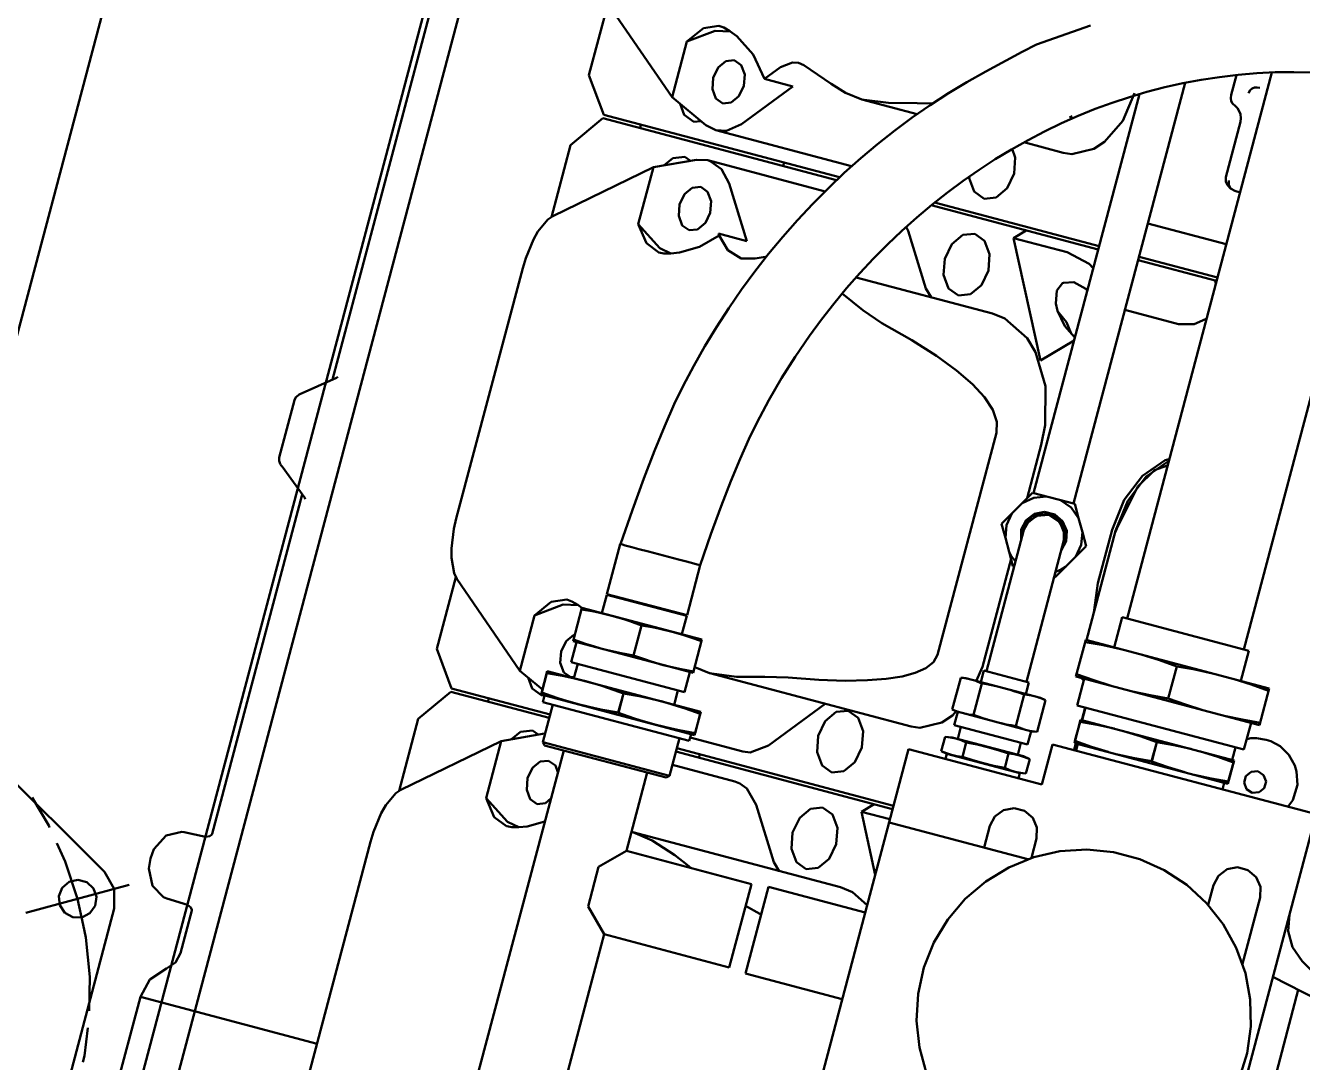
# Model space of a CAD drawing. Header units: centimetres. Extents: x 139057 to 200038, y 34824 to 80516.
# Drawn here: x 170240.78 to 170277.78, y 61398.39 to 61428.44 of the extents above; entities that cross this region are included whole.
import ezdxf

# ---------------------------------------------------------------- set-up
doc = ezdxf.new("R2010")
doc.units = ezdxf.units.CM
doc.header["$LTSCALE"] = 100
doc.layers.get('0').update_dxf_attribs({"lineweight": 0})
doc.layers.add('440_ALTRI_ELEMENTI_001-AM_0', color=31, linetype='Continuous', lineweight=50)

# ---------------------------------------------------------------- blocks, each defined once
blk = doc.blocks.new('A$C12667F03')
for p, q in [((-296.485, -861.39), (-409.265, -1286.691)), ((-339.244, -987.524), (-358.59, -1060.479)), ((-341.081, -1033.465), (-383.69, -1194.146)), ((-342.83, -1036.824), (-346.733, -1051.544)), ((-338.751, -1040.641), (-339.304, -1042.725)), ((-338.726, -1040.692), (-336.897, -1043.362)), ((-336.471, -1041.753), (-335.987, -1041.359)), ((-335.987, -1041.359), (-335.54, -1041.291)), ((-335.537, -1041.292), (-335.54, -1041.291)), ((-335.537, -1041.292), (-335.396, -1041.346)), ((-335.396, -1041.346), (-335.222, -1041.446)), ((-324.771, -1041.281), (-326.334, -1041.833)), ((-336.471, -1041.753), (-336.897, -1043.362)), ((-336.471, -1041.753), (-335.645, -1041.436)), ((-335.645, -1041.436), (-335.205, -1041.459)), ((-335.222, -1041.446), (-335.019, -1041.596)), ((-335.019, -1041.596), (-334.546, -1042.125)), ((-334.546, -1042.125), (-334.216, -1042.832)), ((-326.751, -1042.05), (-327.806, -1042.619)), ((-326.334, -1041.833), (-326.751, -1042.05)), ((-335.702, -1042.8), (-335.559, -1042.502)), ((-335.559, -1042.502), (-335.336, -1042.315)), ((-335.336, -1042.315), (-335.091, -1042.29)), ((-335.091, -1042.29), (-334.892, -1042.433)), ((-334.892, -1042.433), (-334.79, -1042.706)), ((-333.75, -1042.489), (-334.216, -1042.832)), ((-333.75, -1042.489), (-333.406, -1042.353)), ((-333.406, -1042.353), (-333.235, -1042.368)), ((-333.235, -1042.368), (-333.08, -1042.439)), ((-333.08, -1042.439), (-332.284, -1042.975)), ((-339.304, -1042.725), (-338.877, -1043.872)), ((-335.726, -1043.13), (-335.702, -1042.8)), ((-334.79, -1042.706), (-334.814, -1043.036)), ((-334.216, -1042.832), (-333.396, -1043.049)), ((-327.806, -1042.619), (-328.352, -1042.925)), ((-319.513, -1042.646), (-323.71, -1058.472)), ((-321.561, -1042.861), (-322.092, -1042.961)), ((-321.025, -1042.779), (-321.561, -1042.861)), ((-320.489, -1042.715), (-321.025, -1042.779)), ((-320.538, -1042.72), (-320.69, -1043.294)), ((-319.952, -1042.669), (-320.489, -1042.715)), ((-319.416, -1042.642), (-319.952, -1042.669)), ((-318.878, -1042.633), (-319.416, -1042.642)), ((-318.394, -1042.645), (-318.878, -1042.633)), ((-335.625, -1043.403), (-335.726, -1043.13)), ((-334.814, -1043.036), (-334.957, -1043.334)), ((-333.396, -1043.049), (-334.883, -1044.144)), ((-332.284, -1042.975), (-331.868, -1043.234)), ((-331.868, -1043.234), (-331.397, -1043.425)), ((-328.352, -1042.925), (-328.888, -1043.25)), ((-322.024, -1042.947), (-325.258, -1055.14)), ((-323.494, -1043.244), (-323.834, -1044.045)), ((-323.132, -1043.209), (-323.639, -1043.358)), ((-322.616, -1043.077), (-323.132, -1043.209)), ((-322.092, -1042.961), (-322.616, -1043.077)), ((-315.964, -1042.917), (-320.327, -1059.369)), ((-320.185, -1043.248), (-320.138, -1043.159)), ((-320.138, -1043.159), (-320.078, -1043.111)), ((-320.078, -1043.111), (-320.014, -1043.086)), ((-320.014, -1043.086), (-319.942, -1043.08)), ((-319.942, -1043.08), (-319.864, -1043.096)), ((-336.897, -1043.362), (-335.918, -1044.17)), ((-336.544, -1043.871), (-336.661, -1043.556)), ((-335.425, -1043.546), (-335.625, -1043.403)), ((-335.181, -1043.521), (-335.425, -1043.546)), ((-334.957, -1043.334), (-335.181, -1043.521)), ((-331.329, -1043.441), (-331.397, -1043.425)), ((-331.394, -1043.425), (-329.791, -1043.85)), ((-330.623, -1043.531), (-331.329, -1043.441)), ((-329.794, -1043.534), (-330.623, -1043.531)), ((-329.415, -1043.592), (-329.933, -1043.951)), ((-329.345, -1043.545), (-329.794, -1043.534)), ((-328.888, -1043.25), (-329.415, -1043.592)), ((-323.352, -1043.272), (-326.417, -1054.832)), ((-324.138, -1043.522), (-324.632, -1043.704)), ((-323.639, -1043.358), (-324.138, -1043.522)), ((-320.702, -1043.389), (-320.69, -1043.294)), ((-320.687, -1043.474), (-320.702, -1043.389)), ((-320.648, -1043.541), (-320.687, -1043.474)), ((-320.648, -1043.541), (-320.57, -1043.621)), ((-338.902, -1043.969), (-339.842, -1044.754)), ((-338.902, -1043.969), (-332.127, -1045.766)), ((-338.877, -1043.872), (-332.042, -1045.685)), ((-336.26, -1044.075), (-336.544, -1043.871)), ((-329.933, -1043.951), (-330.441, -1044.328)), ((-325.124, -1043.902), (-325.612, -1044.119)), ((-325.303, -1043.913), (-325.378, -1043.954)), ((-324.632, -1043.704), (-325.124, -1043.902)), ((-320.57, -1043.621), (-320.509, -1043.682)), ((-320.509, -1043.682), (-320.456, -1043.763)), ((-320.456, -1043.763), (-320.421, -1043.859)), ((-320.408, -1043.966), (-320.422, -1044.078)), ((-320.421, -1043.859), (-320.408, -1043.966)), ((-337.798, -1044.158), (-337.824, -1044.255)), ((-336.058, -1044.054), (-336.26, -1044.075)), ((-335.918, -1044.17), (-335.63, -1044.319)), ((-335.313, -1044.333), (-335.63, -1044.319)), ((-335.63, -1044.319), (-331.692, -1045.364)), ((-334.883, -1044.144), (-335.313, -1044.333)), ((-330.441, -1044.328), (-330.94, -1044.721)), ((-326.097, -1044.353), (-326.579, -1044.605)), ((-325.612, -1044.119), (-326.097, -1044.353)), ((-323.834, -1044.045), (-324.361, -1044.655)), ((-320.422, -1044.078), (-320.847, -1045.68)), ((-330.94, -1044.721), (-331.427, -1045.131)), ((-326.579, -1044.605), (-327.056, -1044.874)), ((-326.699, -1044.67), (-325.561, -1044.972)), ((-324.361, -1044.655), (-324.669, -1044.855)), ((-339.842, -1044.754), (-340.394, -1046.838)), ((-336.877, -1045.126), (-336.529, -1045.09)), ((-336.529, -1045.09), (-336.364, -1045.208)), ((-327.056, -1044.874), (-327.529, -1045.16)), ((-327.04, -1044.864), (-326.95, -1045.108)), ((-325.311, -1045.009), (-325.562, -1044.972)), ((-324.669, -1044.855), (-325.311, -1045.009)), ((-337.436, -1045.393), (-340.347, -1046.806)), ((-337.436, -1045.393), (-337.874, -1047.044)), ((-336.185, -1045.177), (-337.436, -1045.393)), ((-337.135, -1045.341), (-336.877, -1045.126)), ((-335.86, -1045.189), (-336.185, -1045.177)), ((-335.86, -1045.189), (-332.462, -1046.091)), ((-335.86, -1045.189), (-335.788, -1045.213)), ((-335.788, -1045.213), (-335.458, -1045.453)), ((-335.458, -1045.453), (-335.243, -1045.863)), ((-333.645, -1045.26), (-333.671, -1045.356)), ((-331.427, -1045.131), (-331.903, -1045.556)), ((-327.997, -1045.464), (-328.459, -1045.785)), ((-327.529, -1045.16), (-327.997, -1045.464)), ((-326.95, -1045.108), (-326.984, -1045.578)), ((-331.903, -1045.556), (-332.366, -1045.996)), ((-328.459, -1045.785), (-328.916, -1046.125)), ((-328.282, -1045.712), (-328.278, -1045.658)), ((-328.137, -1046.1), (-328.282, -1045.712)), ((-326.984, -1045.578), (-327.187, -1046.002)), ((-320.846, -1045.81), (-320.847, -1045.68)), ((-320.793, -1045.91), (-320.846, -1045.81)), ((-320.762, -1045.905), (-320.763, -1045.774)), ((-336.676, -1046.473), (-336.533, -1046.175)), ((-336.533, -1046.175), (-336.31, -1045.988)), ((-336.31, -1045.988), (-336.065, -1045.963)), ((-336.065, -1045.963), (-335.866, -1046.106)), ((-335.866, -1046.106), (-335.764, -1046.379)), ((-335.243, -1045.863), (-334.732, -1047.53)), ((-332.366, -1045.996), (-332.819, -1046.452)), ((-328.916, -1046.125), (-329.366, -1046.479)), ((-327.853, -1046.304), (-328.137, -1046.1)), ((-327.187, -1046.002), (-327.505, -1046.268)), ((-320.741, -1045.944), (-320.793, -1045.91)), ((-320.793, -1045.91), (-320.709, -1046.004)), ((-320.709, -1046.004), (-320.762, -1045.905)), ((-320.696, -1046.018), (-320.709, -1046.004)), ((-320.586, -1046.08), (-320.696, -1046.018)), ((-320.586, -1046.08), (-320.435, -1046.12)), ((-336.7, -1046.803), (-336.676, -1046.473)), ((-335.764, -1046.379), (-335.788, -1046.709)), ((-332.819, -1046.452), (-333.259, -1046.923)), ((-329.366, -1046.479), (-329.804, -1046.848)), ((-329.383, -1046.493), (-324.546, -1047.776)), ((-329.287, -1046.415), (-324.521, -1047.679)), ((-327.505, -1046.268), (-327.853, -1046.304)), ((-340.782, -1047.255), (-340.494, -1046.905)), ((-340.494, -1046.905), (-340.347, -1046.806)), ((-336.599, -1047.076), (-336.7, -1046.803)), ((-335.788, -1046.709), (-335.931, -1047.007)), ((-333.259, -1046.923), (-333.685, -1047.407)), ((-329.804, -1046.848), (-330.233, -1047.231)), ((-340.914, -1047.488), (-340.782, -1047.255)), ((-337.252, -1047.736), (-337.874, -1047.044)), ((-337.638, -1047.596), (-337.874, -1047.044)), ((-336.399, -1047.219), (-336.599, -1047.076)), ((-336.155, -1047.194), (-336.399, -1047.219)), ((-335.931, -1047.007), (-336.155, -1047.194)), ((-335.552, -1047.313), (-334.732, -1047.53)), ((-335.552, -1047.313), (-335.533, -1047.376)), ((-330.233, -1047.231), (-330.651, -1047.628)), ((-330.115, -1047.124), (-330.048, -1047.24)), ((-330.048, -1047.24), (-329.537, -1048.908)), ((-328.47, -1047.355), (-328.122, -1047.319)), ((-328.122, -1047.319), (-327.838, -1047.523)), ((-326.632, -1047.223), (-326.998, -1047.443)), ((-323.105, -1047.02), (-320.833, -1047.623)), ((-341.138, -1048.025), (-340.914, -1047.488)), ((-337.283, -1047.864), (-337.638, -1047.596)), ((-335.532, -1047.375), (-336.098, -1047.702)), ((-335.283, -1047.794), (-335.532, -1047.375)), ((-333.685, -1047.407), (-334.096, -1047.904)), ((-330.651, -1047.628), (-331.058, -1048.039)), ((-328.991, -1048.045), (-328.788, -1047.621)), ((-328.788, -1047.621), (-328.47, -1047.355)), ((-327.838, -1047.523), (-327.693, -1047.911)), ((-326.998, -1047.443), (-325.441, -1047.856)), ((-326.998, -1047.443), (-326.221, -1050.997)), ((-341.225, -1048.315), (-341.138, -1048.025)), ((-337.283, -1047.864), (-337.28, -1047.865)), ((-337.132, -1047.888), (-337.28, -1047.865)), ((-336.93, -1047.89), (-337.252, -1047.736)), ((-336.932, -1047.89), (-337.132, -1047.888)), ((-336.682, -1047.867), (-336.932, -1047.89)), ((-336.098, -1047.702), (-336.682, -1047.867)), ((-334.891, -1048.033), (-335.283, -1047.794)), ((-334.487, -1048.034), (-334.891, -1048.033)), ((-334.096, -1047.904), (-334.495, -1048.415)), ((-334.487, -1048.034), (-334.194, -1047.987)), ((-334.194, -1047.987), (-334.163, -1047.988)), ((-331.058, -1048.039), (-331.455, -1048.463)), ((-329.025, -1048.515), (-328.991, -1048.045)), ((-327.693, -1047.911), (-327.727, -1048.381)), ((-325.441, -1047.856), (-324.81, -1048.189)), ((-323.361, -1047.987), (-321.089, -1048.589)), ((-341.225, -1048.315), (-343.149, -1055.572)), ((-334.495, -1048.415), (-334.879, -1048.94)), ((-327.727, -1048.381), (-327.93, -1048.805)), ((-324.81, -1048.189), (-324.69, -1048.316)), ((-323.386, -1048.083), (-321.115, -1048.686)), ((-331.455, -1048.463), (-331.839, -1048.9)), ((-331.563, -1048.584), (-327.609, -1049.633)), ((-328.881, -1048.904), (-329.025, -1048.515)), ((-325.742, -1048.962), (-325.579, -1048.753)), ((-325.579, -1048.753), (-325.555, -1048.74)), ((-325.555, -1048.74), (-325.252, -1048.722)), ((-325.252, -1048.722), (-324.904, -1048.912)), ((-321.154, -1048.676), (-321.138, -1048.774)), ((-334.879, -1048.94), (-335.249, -1049.476)), ((-331.839, -1048.9), (-332.21, -1049.348)), ((-331.965, -1049.05), (-331.371, -1049.533)), ((-329.537, -1048.908), (-329.387, -1049.161)), ((-328.596, -1049.107), (-328.881, -1048.904)), ((-328.249, -1049.071), (-328.596, -1049.107)), ((-327.93, -1048.805), (-328.249, -1049.071)), ((-325.772, -1049.338), (-325.742, -1048.962)), ((-324.904, -1048.912), (-324.861, -1048.961)), ((-335.249, -1049.476), (-335.604, -1050.023)), ((-332.21, -1049.348), (-332.569, -1049.808)), ((-331.371, -1049.533), (-330.812, -1049.914)), ((-325.724, -1049.558), (-325.772, -1049.338)), ((-323.77, -1049.528), (-322.213, -1049.941)), ((-332.569, -1049.808), (-332.916, -1050.281)), ((-327.609, -1049.633), (-327.253, -1049.773)), ((-327.253, -1049.773), (-326.605, -1050.343)), ((-325.516, -1049.997), (-325.724, -1049.558)), ((-325.717, -1049.573), (-325.46, -1049.886)), ((-325.46, -1049.886), (-325.331, -1050.206)), ((-321.435, -1049.796), (-321.761, -1049.937)), ((-321.404, -1049.775), (-321.435, -1049.796)), ((-335.604, -1050.023), (-335.943, -1050.581)), ((-330.812, -1049.914), (-329.944, -1050.403)), ((-325.223, -1050.329), (-325.516, -1049.997)), ((-321.761, -1049.937), (-322.213, -1049.941)), ((-335.943, -1050.581), (-336.266, -1051.15)), ((-332.916, -1050.281), (-333.33, -1050.886)), ((-329.944, -1050.403), (-329.231, -1050.855)), ((-326.605, -1050.343), (-326.362, -1050.749)), ((-325.245, -1050.412), (-326.221, -1050.997)), ((-333.33, -1050.886), (-333.722, -1051.508)), ((-329.231, -1050.855), (-328.653, -1051.278)), ((-326.362, -1050.749), (-326.076, -1051.739)), ((-336.266, -1051.15), (-336.573, -1051.729)), ((-328.653, -1051.278), (-328.192, -1051.675)), ((-346.619, -1051.492), (-347.701, -1051.982)), ((-346.585, -1051.47), (-346.619, -1051.491)), ((-336.573, -1051.729), (-336.831, -1052.262)), ((-333.722, -1051.508), (-334.093, -1052.143)), ((-328.192, -1051.675), (-327.842, -1052.055)), ((-326.076, -1051.739), (-326.082, -1052.863)), ((-347.797, -1052.058), (-347.84, -1052.146)), ((-347.797, -1052.058), (-347.723, -1051.993)), ((-347.723, -1051.993), (-347.702, -1051.982)), ((-327.842, -1052.055), (-327.6, -1052.421)), ((-347.84, -1052.146), (-348.278, -1053.8)), ((-336.831, -1052.262), (-337.108, -1052.888)), ((-334.093, -1052.143), (-334.442, -1052.795)), ((-327.6, -1052.421), (-327.48, -1052.773)), ((-334.442, -1052.795), (-334.675, -1053.275)), ((-327.48, -1052.773), (-327.494, -1053.088)), ((-326.082, -1052.863), (-326.195, -1053.432)), ((-337.108, -1052.888), (-337.402, -1053.606)), ((-327.494, -1053.088), (-329.201, -1059.525)), ((-337.402, -1053.606), (-337.714, -1054.416)), ((-334.675, -1053.275), (-334.924, -1053.839)), ((-326.195, -1053.432), (-326.605, -1054.977)), ((-348.278, -1053.8), (-348.284, -1053.897)), ((-348.284, -1053.897), (-348.252, -1053.99)), ((-334.924, -1053.839), (-335.189, -1054.486)), ((-322.607, -1053.879), (-323.259, -1054.33)), ((-322.505, -1053.906), (-322.857, -1054.15)), ((-322.485, -1053.854), (-322.607, -1053.879)), ((-322.499, -1053.905), (-322.505, -1053.906)), ((-348.252, -1053.99), (-348.239, -1054.01)), ((-348.239, -1054.011), (-348.199, -1054.066)), ((-348.199, -1054.066), (-347.542, -1054.972)), ((-323.259, -1054.33), (-323.792, -1055.033)), ((-323.395, -1054.639), (-322.913, -1054.17)), ((-322.981, -1054.236), (-323.156, -1054.357)), ((-322.857, -1054.15), (-322.981, -1054.236)), ((-322.913, -1054.17), (-322.534, -1054.037)), ((-337.714, -1054.416), (-338.044, -1055.318)), ((-335.189, -1054.486), (-335.47, -1055.216)), ((-324.001, -1055.859), (-323.395, -1054.639)), ((-323.3, -1054.546), (-323.69, -1055.06)), ((-323.156, -1054.357), (-323.3, -1054.546)), ((-347.616, -1054.871), (-350.225, -1064.71)), ((-347.542, -1054.973), (-347.524, -1055.007)), ((-326.451, -1054.823), (-326.751, -1055.124)), ((-326.412, -1054.968), (-326.751, -1055.124)), ((-326.451, -1054.823), (-325.224, -1055.149)), ((-326.041, -1054.932), (-326.412, -1054.968)), ((-325.33, -1055.255), (-325.634, -1055.04)), ((-323.792, -1055.033), (-324.143, -1055.901)), ((-323.69, -1055.06), (-324.04, -1055.928)), ((-338.044, -1055.318), (-338.392, -1056.312)), ((-335.47, -1055.216), (-335.768, -1056.029)), ((-327.048, -1055.423), (-327.347, -1055.723)), ((-327.048, -1055.423), (-327.202, -1055.762)), ((-326.751, -1055.124), (-327.048, -1055.423)), ((-326.395, -1055.432), (-326.636, -1055.615)), ((-326.132, -1055.399), (-326.473, -1055.504)), ((-326.097, -1055.374), (-326.395, -1055.432)), ((-325.787, -1055.491), (-326.132, -1055.399)), ((-325.804, -1055.452), (-326.097, -1055.374)), ((-325.575, -1055.65), (-325.804, -1055.452)), ((-325.113, -1055.558), (-325.33, -1055.255)), ((-325.224, -1055.149), (-325.113, -1055.558)), ((-343.217, -1055.866), (-343.149, -1055.572)), ((-327.347, -1055.723), (-327.236, -1056.133)), ((-327.202, -1055.762), (-327.236, -1056.133)), ((-326.636, -1055.615), (-326.774, -1055.885)), ((-326.708, -1055.772), (-326.765, -1056.125)), ((-326.473, -1055.504), (-326.708, -1055.772)), ((-326.545, -1055.626), (-326.699, -1055.895)), ((-326.623, -1055.723), (-326.699, -1055.895)), ((-326.336, -1055.489), (-326.623, -1055.723)), ((-326.276, -1055.47), (-326.545, -1055.626)), ((-325.966, -1055.469), (-326.336, -1055.489)), ((-325.966, -1055.469), (-326.276, -1055.47)), ((-325.966, -1055.469), (-325.654, -1055.67)), ((-325.696, -1055.624), (-325.966, -1055.469)), ((-325.542, -1055.751), (-325.787, -1055.491)), ((-325.54, -1055.892), (-325.696, -1055.624)), ((-325.52, -1056.016), (-325.654, -1055.67)), ((-325.455, -1055.928), (-325.575, -1055.65)), ((-325.471, -1056.1), (-325.542, -1055.751)), ((-325.113, -1055.558), (-325.003, -1055.965)), ((-343.289, -1056.444), (-343.217, -1055.866)), ((-335.768, -1056.029), (-336.081, -1056.925)), ((-326.699, -1055.895), (-327.786, -1059.993)), ((-327.236, -1056.133), (-327.126, -1056.54)), ((-326.774, -1055.885), (-326.78, -1056.187)), ((-325.596, -1056.434), (-325.471, -1056.1)), ((-325.54, -1056.203), (-325.54, -1055.892)), ((-325.54, -1056.203), (-325.52, -1056.016)), ((-325.469, -1056.231), (-325.455, -1055.928)), ((-325.037, -1056.336), (-325.003, -1055.965)), ((-325.003, -1055.965), (-324.892, -1056.375)), ((-324.04, -1055.928), (-324.88, -1059.093)), ((-324.143, -1055.901), (-324.553, -1057.447)), ((-324.001, -1055.859), (-324.048, -1055.954)), ((-343.29, -1056.712), (-343.289, -1056.444)), ((-338.397, -1056.311), (-338.781, -1057.761)), ((-338.397, -1056.311), (-338.392, -1056.312)), ((-338.392, -1056.312), (-338.331, -1056.328)), ((-338.331, -1056.328), (-338.255, -1056.349)), ((-338.255, -1056.349), (-338.064, -1056.399)), ((-338.064, -1056.399), (-337.854, -1056.455)), ((-337.854, -1056.455), (-337.574, -1056.529)), ((-337.574, -1056.529), (-337.287, -1056.605)), ((-327.126, -1056.54), (-327.015, -1056.949)), ((-327.126, -1056.54), (-327.053, -1056.668)), ((-325.54, -1056.203), (-326.626, -1060.3)), ((-324.892, -1056.375), (-325.788, -1057.275)), ((-325.614, -1056.496), (-325.469, -1056.231)), ((-325.191, -1056.675), (-325.037, -1056.336)), ((-343.213, -1057.159), (-343.29, -1056.712)), ((-337.287, -1056.605), (-336.994, -1056.683)), ((-336.994, -1056.683), (-336.707, -1056.759)), ((-336.707, -1056.759), (-336.479, -1056.819)), ((-336.479, -1056.819), (-336.269, -1056.875)), ((-336.077, -1056.926), (-336.461, -1058.376)), ((-336.269, -1056.875), (-336.167, -1056.902)), ((-336.167, -1056.902), (-336.081, -1056.925)), ((-336.081, -1056.925), (-336.077, -1056.926)), ((-327.072, -1056.739), (-327.902, -1059.87)), ((-327.053, -1056.668), (-326.964, -1056.785)), ((-343.16, -1057.266), (-343.712, -1059.35)), ((-343.135, -1057.318), (-343.213, -1057.159)), ((-327.015, -1056.949), (-326.981, -1056.958)), ((-325.821, -1057.266), (-325.788, -1057.275)), ((-325.751, -1057.107), (-325.615, -1057.049)), ((-325.615, -1057.049), (-325.488, -1056.974)), ((-343.135, -1057.318), (-341.306, -1059.987)), ((-324.553, -1057.447), (-324.667, -1058.291)), ((-340.879, -1058.379), (-340.396, -1057.984)), ((-340.396, -1057.984), (-339.948, -1057.917)), ((-339.945, -1057.918), (-339.948, -1057.917)), ((-339.945, -1057.918), (-339.805, -1057.972)), ((-339.805, -1057.972), (-339.631, -1058.072)), ((-338.786, -1057.78), (-338.927, -1058.312)), ((-338.786, -1057.78), (-336.467, -1058.395)), ((-338.781, -1057.761), (-336.461, -1058.376)), ((-340.879, -1058.379), (-341.306, -1059.987)), ((-340.879, -1058.379), (-340.054, -1058.061)), ((-340.054, -1058.061), (-339.614, -1058.085)), ((-339.507, -1058.158), (-339.764, -1059.125)), ((-339.631, -1058.072), (-339.51, -1058.161)), ((-339.52, -1058.205), (-339.162, -1058.269)), ((-339.507, -1058.158), (-336.028, -1059.081)), ((-339.162, -1058.269), (-338.987, -1058.305)), ((-338.987, -1058.305), (-338.637, -1058.389)), ((-338.637, -1058.389), (-338.293, -1058.489)), ((-336.467, -1058.395), (-336.608, -1058.927)), ((-360.722, -1058.478), (-353.349, -1065.813)), ((-338.293, -1058.489), (-338.123, -1058.544)), ((-338.123, -1058.544), (-337.78, -1058.667)), ((-337.78, -1058.667), (-338.011, -1059.539)), ((-337.78, -1058.667), (-337.422, -1058.73)), ((-337.422, -1058.73), (-337.247, -1058.766)), ((-337.247, -1058.766), (-336.897, -1058.85)), ((-323.855, -1058.434), (-324.086, -1059.304)), ((-323.855, -1058.434), (-320.182, -1059.408)), ((-340.111, -1059.426), (-339.968, -1059.127)), ((-339.968, -1059.127), (-339.745, -1058.94)), ((-339.667, -1059.15), (-339.821, -1059.73)), ((-339.764, -1059.125), (-336.284, -1060.047)), ((-339.751, -1059.077), (-339.408, -1059.2)), ((-339.745, -1058.94), (-339.714, -1058.937)), ((-336.897, -1058.85), (-336.553, -1058.95)), ((-336.553, -1058.95), (-336.383, -1059.006)), ((-336.383, -1059.006), (-336.04, -1059.128)), ((-336.028, -1059.081), (-336.284, -1060.047)), ((-324.907, -1059.086), (-325.189, -1060.149)), ((-324.926, -1059.154), (-324.403, -1059.246)), ((-324.907, -1059.086), (-319.591, -1060.495)), ((-343.712, -1059.35), (-343.285, -1060.498)), ((-340.135, -1059.755), (-340.111, -1059.426)), ((-339.408, -1059.2), (-339.238, -1059.255)), ((-339.238, -1059.255), (-338.894, -1059.355)), ((-338.894, -1059.355), (-338.544, -1059.439)), ((-338.544, -1059.439), (-338.369, -1059.475)), ((-338.369, -1059.475), (-338.011, -1059.539)), ((-329.201, -1059.525), (-329.318, -1059.736)), ((-324.403, -1059.246), (-323.89, -1059.356)), ((-323.267, -1059.521), (-322.766, -1059.68)), ((-320.182, -1059.408), (-320.413, -1060.278)), ((-340.033, -1060.029), (-340.135, -1059.755)), ((-339.821, -1059.73), (-336.534, -1060.602)), ((-339.627, -1059.781), (-339.738, -1060.197)), ((-338.011, -1059.539), (-337.669, -1059.661)), ((-337.669, -1059.661), (-337.499, -1059.716)), ((-337.499, -1059.716), (-337.154, -1059.817)), ((-337.154, -1059.817), (-336.805, -1059.9)), ((-336.805, -1059.9), (-336.63, -1059.936)), ((-336.238, -1059.875), (-335.806, -1060.05)), ((-329.318, -1059.736), (-329.542, -1059.912)), ((-327.902, -1059.87), (-328.078, -1060.283)), ((-322.766, -1059.68), (-322.267, -1059.859)), ((-322.267, -1059.859), (-322.513, -1060.786)), ((-322.267, -1059.859), (-321.745, -1059.951)), ((-341.306, -1059.987), (-340.653, -1060.526)), ((-340.953, -1060.496), (-341.07, -1060.181)), ((-340.511, -1059.992), (-340.69, -1060.669)), ((-340.525, -1060.053), (-340.673, -1060.609)), ((-340.527, -1060.052), (-340.525, -1060.053)), ((-340.068, -1060.134), (-340.525, -1060.053)), ((-340.511, -1059.992), (-336.065, -1061.171)), ((-339.845, -1060.179), (-340.068, -1060.134)), ((-339.833, -1060.172), (-340.033, -1060.029)), ((-339.399, -1060.287), (-339.845, -1060.179)), ((-339.728, -1060.161), (-339.833, -1060.172)), ((-336.63, -1059.936), (-336.271, -1060)), ((-336.381, -1060.022), (-336.534, -1060.602)), ((-335.738, -1060.067), (-335.806, -1060.05)), ((-335.803, -1060.051), (-329.97, -1061.597)), ((-335.032, -1060.157), (-335.738, -1060.067)), ((-334.202, -1060.159), (-335.032, -1060.157)), ((-333.533, -1060.176), (-334.202, -1060.159)), ((-332.638, -1060.244), (-333.533, -1060.176)), ((-331.878, -1060.27), (-332.638, -1060.244)), ((-331.234, -1060.26), (-331.878, -1060.27)), ((-330.688, -1060.218), (-331.234, -1060.26)), ((-330.229, -1060.147), (-330.688, -1060.218)), ((-329.848, -1060.046), (-330.229, -1060.147)), ((-329.542, -1059.912), (-329.848, -1060.046)), ((-328.53, -1060.185), (-328.773, -1061.101)), ((-328.458, -1060.192), (-328.53, -1060.185)), ((-328.378, -1060.198), (-328.53, -1060.185)), ((-328.318, -1060.214), (-328.458, -1060.192)), ((-328.378, -1060.198), (-326.213, -1060.772)), ((-328.048, -1060.292), (-328.115, -1060.267)), ((-327.858, -1059.973), (-327.948, -1060.312)), ((-327.858, -1059.973), (-326.554, -1060.319)), ((-325.189, -1060.149), (-319.873, -1061.559)), ((-324.673, -1060.26), (-325.171, -1060.081)), ((-324.948, -1060.213), (-325.153, -1060.986)), ((-325.035, -1060.19), (-324.978, -1060.247)), ((-324.171, -1060.419), (-324.673, -1060.26)), ((-321.745, -1059.951), (-321.231, -1060.06)), ((-320.609, -1060.225), (-320.108, -1060.385)), ((-343.311, -1060.594), (-344.251, -1061.38)), ((-343.311, -1060.594), (-340.457, -1061.351)), ((-343.285, -1060.498), (-340.432, -1061.254)), ((-340.669, -1060.7), (-340.953, -1060.496)), ((-340.674, -1060.608), (-340.673, -1060.609)), ((-340.236, -1060.765), (-340.673, -1060.609)), ((-338.959, -1060.414), (-339.399, -1060.287)), ((-338.742, -1060.485), (-338.959, -1060.414)), ((-338.305, -1060.641), (-338.742, -1060.485)), ((-338.305, -1060.641), (-338.453, -1061.197)), ((-338.302, -1060.642), (-338.45, -1061.198)), ((-338.305, -1060.641), (-338.302, -1060.642)), ((-337.845, -1060.723), (-338.302, -1060.642)), ((-336.728, -1060.55), (-336.838, -1060.966)), ((-327.916, -1060.348), (-328.159, -1061.263)), ((-327.916, -1060.348), (-328.048, -1060.292)), ((-327.916, -1060.348), (-327.775, -1060.373)), ((-327.775, -1060.373), (-327.637, -1060.401)), ((-327.637, -1060.401), (-327.499, -1060.431)), ((-326.957, -1060.581), (-327.092, -1060.539)), ((-326.824, -1060.626), (-326.957, -1060.581)), ((-326.689, -1060.673), (-326.824, -1060.626)), ((-326.554, -1060.319), (-326.643, -1060.658)), ((-323.035, -1060.694), (-323.549, -1060.584)), ((-320.108, -1060.385), (-319.609, -1060.564)), ((-319.591, -1060.495), (-319.873, -1061.559)), ((-342.207, -1060.784), (-342.233, -1060.88)), ((-340.69, -1060.669), (-336.244, -1061.848)), ((-340.589, -1060.692), (-340.669, -1060.7)), ((-340.355, -1060.964), (-340.643, -1062.052)), ((-340.589, -1060.695), (-340.64, -1060.889)), ((-340.64, -1060.889), (-336.397, -1062.014)), ((-340.019, -1060.836), (-340.236, -1060.765)), ((-339.579, -1060.963), (-340.019, -1060.836)), ((-339.133, -1061.071), (-339.579, -1060.963)), ((-337.622, -1060.769), (-337.845, -1060.723)), ((-337.176, -1060.876), (-337.622, -1060.769)), ((-336.736, -1061.004), (-337.176, -1060.876)), ((-336.519, -1061.075), (-336.736, -1061.004)), ((-332.455, -1060.938), (-334.097, -1062.146)), ((-326.689, -1060.673), (-326.932, -1061.589)), ((-326.689, -1060.673), (-326.546, -1060.69)), ((-326.546, -1060.69), (-326.477, -1060.702)), ((-326.075, -1060.836), (-326.318, -1061.752)), ((-326.273, -1060.756), (-326.207, -1060.78)), ((-326.213, -1060.772), (-326.075, -1060.836)), ((-326.207, -1060.78), (-326.075, -1060.836)), ((-325.153, -1060.986), (-320.32, -1062.268)), ((-322.513, -1060.786), (-323.035, -1060.694)), ((-322.014, -1060.965), (-322.513, -1060.786)), ((-321.513, -1061.124), (-322.014, -1060.965)), ((-344.251, -1061.38), (-344.803, -1063.463)), ((-338.91, -1061.116), (-339.133, -1061.071)), ((-338.453, -1061.197), (-338.91, -1061.116)), ((-338.453, -1061.197), (-338.45, -1061.198)), ((-338.013, -1061.354), (-338.45, -1061.198)), ((-337.796, -1061.425), (-338.013, -1061.354)), ((-336.082, -1061.231), (-336.519, -1061.075)), ((-336.065, -1061.171), (-336.244, -1061.848)), ((-336.082, -1061.231), (-336.229, -1061.787)), ((-336.082, -1061.231), (-336.081, -1061.231)), ((-332.454, -1061.443), (-332.135, -1061.177)), ((-332.135, -1061.177), (-331.788, -1061.141)), ((-331.788, -1061.141), (-331.503, -1061.345)), ((-331.503, -1061.345), (-331.359, -1061.734)), ((-328.77, -1061.28), (-329.078, -1061.481)), ((-328.707, -1061.13), (-328.773, -1061.101)), ((-328.773, -1061.101), (-328.635, -1061.164)), ((-328.66, -1061.153), (-328.77, -1061.28)), ((-328.615, -1061.169), (-328.718, -1061.556)), ((-328.575, -1061.18), (-328.707, -1061.13)), ((-328.635, -1061.164), (-326.469, -1061.738)), ((-328.301, -1061.246), (-328.371, -1061.234)), ((-328.159, -1061.263), (-328.301, -1061.246)), ((-328.024, -1061.311), (-328.159, -1061.263)), ((-327.89, -1061.355), (-328.024, -1061.311)), ((-327.756, -1061.397), (-327.89, -1061.355)), ((-324.922, -1061.048), (-325.018, -1061.41)), ((-324.911, -1061.05), (-325.007, -1061.413)), ((-320.377, -1061.399), (-320.891, -1061.289)), ((-341.544, -1061.967), (-341.286, -1061.751)), ((-341.286, -1061.751), (-340.938, -1061.715)), ((-340.938, -1061.715), (-340.773, -1061.833)), ((-337.356, -1061.553), (-337.796, -1061.425)), ((-336.91, -1061.66), (-337.356, -1061.553)), ((-336.686, -1061.706), (-336.91, -1061.66)), ((-336.229, -1061.787), (-336.686, -1061.706)), ((-332.657, -1061.868), (-332.454, -1061.443)), ((-331.359, -1061.734), (-331.393, -1062.203)), ((-329.719, -1061.634), (-329.97, -1061.597)), ((-329.078, -1061.481), (-329.719, -1061.634)), ((-328.718, -1061.556), (-326.591, -1062.12)), ((-328.524, -1061.607), (-328.617, -1061.956)), ((-327.21, -1061.536), (-327.349, -1061.505)), ((-327.072, -1061.563), (-327.21, -1061.536)), ((-326.932, -1061.589), (-327.072, -1061.563)), ((-326.865, -1061.618), (-326.932, -1061.589)), ((-326.733, -1061.669), (-326.865, -1061.618)), ((-326.489, -1061.733), (-326.591, -1062.12)), ((-326.46, -1061.735), (-326.529, -1061.722)), ((-326.318, -1061.752), (-326.469, -1061.738)), ((-326.318, -1061.752), (-326.46, -1061.735)), ((-325.056, -1061.4), (-325.235, -1062.077)), ((-325.07, -1061.46), (-325.218, -1062.018)), ((-325.071, -1061.46), (-325.07, -1061.46)), ((-325.07, -1061.46), (-324.572, -1061.549)), ((-325.056, -1061.4), (-320.609, -1062.58)), ((-324.572, -1061.549), (-324.081, -1061.659)), ((-323.807, -1061.732), (-323.326, -1061.879)), ((-319.855, -1061.491), (-320.377, -1061.399)), ((-320.115, -1061.495), (-320.32, -1062.268)), ((-341.844, -1062.019), (-344.756, -1063.431)), ((-341.844, -1062.019), (-342.282, -1063.67)), ((-340.594, -1061.802), (-341.844, -1062.019)), ((-340.643, -1062.052), (-336.97, -1063.026)), ((-340.643, -1062.052), (-340.59, -1062.144)), ((-340.577, -1061.803), (-340.594, -1061.802)), ((-336.682, -1061.938), (-336.97, -1063.026)), ((-336.345, -1061.821), (-336.397, -1062.014)), ((-336.371, -1061.917), (-334.844, -1062.322)), ((-336.229, -1061.787), (-336.228, -1061.787)), ((-332.691, -1062.337), (-332.657, -1061.868)), ((-328.984, -1061.896), (-329.094, -1062.31)), ((-328.781, -1061.913), (-328.984, -1061.896)), ((-328.984, -1061.896), (-328.824, -1061.915)), ((-328.824, -1061.915), (-328.669, -1061.948)), ((-328.781, -1061.913), (-326.713, -1062.461)), ((-328.669, -1061.948), (-328.518, -1061.996)), ((-328.518, -1061.996), (-328.37, -1062.058)), ((-328.37, -1062.058), (-328.48, -1062.473)), ((-328.37, -1062.058), (-328.056, -1062.118)), ((-328.056, -1062.118), (-327.749, -1062.192)), ((-326.785, -1062.069), (-326.877, -1062.418)), ((-325.866, -1062.117), (-326.174, -1063.277)), ((-325.866, -1062.117), (-317.65, -1064.295)), ((-325.197, -1062.087), (-325.255, -1062.306)), ((-325.235, -1062.077), (-320.789, -1063.256)), ((-325.219, -1062.018), (-325.218, -1062.018)), ((-325.218, -1062.018), (-324.741, -1062.188)), ((-325.134, -1062.104), (-325.185, -1062.297)), ((-323.326, -1061.879), (-322.85, -1062.049)), ((-322.85, -1062.049), (-322.998, -1062.607)), ((-322.847, -1062.05), (-322.995, -1062.608)), ((-322.85, -1062.049), (-322.847, -1062.05)), ((-322.847, -1062.05), (-322.349, -1062.138)), ((-320.118, -1061.938), (-320.239, -1061.964)), ((-319.954, -1061.936), (-320.118, -1061.938)), ((-319.674, -1061.98), (-319.954, -1061.936)), ((-319.546, -1062.023), (-319.674, -1061.98)), ((-319.273, -1062.172), (-319.546, -1062.023)), ((-340.035, -1062.291), (-348.442, -1093.995)), ((-340.59, -1062.144), (-337.062, -1063.079)), ((-330.04, -1062.251), (-339.96, -1099.658)), ((-336.784, -1062.325), (-330.502, -1063.991)), ((-336.759, -1062.228), (-330.476, -1063.894)), ((-336.091, -1062.405), (-336.117, -1062.502)), ((-334.636, -1062.347), (-334.844, -1062.322)), ((-334.097, -1062.146), (-334.636, -1062.347)), ((-332.546, -1062.726), (-332.691, -1062.337)), ((-331.393, -1062.203), (-331.596, -1062.628)), ((-330.04, -1062.251), (-326.174, -1063.277)), ((-329.094, -1062.31), (-328.945, -1062.373)), ((-329.094, -1062.31), (-328.932, -1062.386)), ((-328.934, -1062.389), (-328.972, -1062.534)), ((-328.945, -1062.373), (-328.795, -1062.421)), ((-328.934, -1062.389), (-326.817, -1062.951)), ((-328.932, -1062.386), (-328.91, -1062.396)), ((-328.795, -1062.421), (-328.64, -1062.454)), ((-328.64, -1062.454), (-328.48, -1062.473)), ((-328.48, -1062.473), (-328.177, -1062.577)), ((-327.749, -1062.192), (-327.445, -1062.28)), ((-327.445, -1062.28), (-327.142, -1062.384)), ((-327.142, -1062.384), (-327.252, -1062.799)), ((-327.142, -1062.384), (-326.982, -1062.403)), ((-326.982, -1062.403), (-326.828, -1062.436)), ((-326.828, -1062.436), (-326.677, -1062.484)), ((-326.713, -1062.461), (-326.529, -1062.547)), ((-326.677, -1062.484), (-326.529, -1062.547)), ((-324.741, -1062.188), (-324.26, -1062.336)), ((-323.987, -1062.408), (-323.495, -1062.518)), ((-322.349, -1062.138), (-321.858, -1062.248)), ((-321.584, -1062.321), (-321.103, -1062.469)), ((-321.103, -1062.469), (-320.626, -1062.639)), ((-320.561, -1062.204), (-320.658, -1062.567)), ((-319.021, -1062.416), (-319.273, -1062.172)), ((-318.846, -1062.729), (-319.021, -1062.416)), ((-341.085, -1063.099), (-340.942, -1062.8)), ((-340.942, -1062.8), (-340.719, -1062.613)), ((-340.719, -1062.613), (-340.474, -1062.588)), ((-340.474, -1062.588), (-340.275, -1062.731)), ((-340.275, -1062.731), (-340.203, -1062.924)), ((-336.887, -1062.712), (-335.075, -1063.192)), ((-332.262, -1062.929), (-332.546, -1062.726)), ((-331.596, -1062.628), (-331.914, -1062.893)), ((-328.177, -1062.577), (-327.874, -1062.665)), ((-327.874, -1062.665), (-327.566, -1062.739)), ((-327.566, -1062.739), (-327.252, -1062.799)), ((-327.252, -1062.799), (-327.104, -1062.861)), ((-327.104, -1062.861), (-326.953, -1062.909)), ((-326.529, -1062.547), (-326.639, -1062.961)), ((-323.495, -1062.518), (-322.998, -1062.607)), ((-322.998, -1062.607), (-322.995, -1062.608)), ((-322.995, -1062.608), (-322.518, -1062.777)), ((-322.518, -1062.777), (-322.037, -1062.925)), ((-320.609, -1062.58), (-320.789, -1063.256)), ((-320.626, -1062.639), (-320.774, -1063.196)), ((-320.626, -1062.639), (-320.625, -1062.639)), ((-318.794, -1062.904), (-318.846, -1062.729)), ((-341.109, -1063.429), (-341.085, -1063.099)), ((-337.617, -1062.932), (-338.22, -1065.203)), ((-336.97, -1063.026), (-337.062, -1063.079)), ((-335.075, -1063.192), (-334.929, -1063.248)), ((-331.914, -1062.893), (-332.262, -1062.929)), ((-326.953, -1062.909), (-326.799, -1062.942)), ((-326.817, -1062.951), (-326.855, -1063.096)), ((-326.639, -1062.961), (-326.841, -1062.944)), ((-326.799, -1062.942), (-326.639, -1062.961)), ((-321.764, -1062.998), (-321.272, -1063.108)), ((-321.272, -1063.108), (-320.774, -1063.196)), ((-320.89, -1063.229), (-320.941, -1063.423)), ((-320.774, -1063.196), (-320.773, -1063.197)), ((-320.269, -1063.033), (-320.319, -1063.224)), ((-320.319, -1063.224), (-320.248, -1063.409)), ((-320.115, -1062.908), (-320.269, -1063.033)), ((-319.918, -1062.897), (-320.115, -1062.908)), ((-319.752, -1063.005), (-319.918, -1062.897)), ((-319.68, -1063.189), (-319.752, -1063.005)), ((-319.731, -1063.38), (-319.68, -1063.189)), ((-318.773, -1063.288), (-318.794, -1062.904)), ((-345.191, -1063.881), (-344.903, -1063.53)), ((-344.903, -1063.53), (-344.756, -1063.431)), ((-341.007, -1063.702), (-341.109, -1063.429)), ((-334.929, -1063.248), (-334.73, -1063.393)), ((-334.73, -1063.393), (-334.457, -1063.866)), ((-320.248, -1063.409), (-320.082, -1063.516)), ((-320.082, -1063.516), (-319.884, -1063.505)), ((-319.884, -1063.505), (-319.731, -1063.38)), ((-318.9, -1063.728), (-318.773, -1063.288)), ((-354.962, -1064.464), (-355.444, -1063.659)), ((-345.323, -1064.114), (-345.191, -1063.881)), ((-341.66, -1064.361), (-342.282, -1063.67)), ((-342.047, -1064.222), (-342.282, -1063.67)), ((-340.807, -1063.845), (-341.007, -1063.702)), ((-340.563, -1063.819), (-340.807, -1063.845)), ((-340.405, -1063.688), (-340.563, -1063.819)), ((-334.457, -1063.866), (-333.946, -1065.533)), ((-332.879, -1063.98), (-332.531, -1063.944)), ((-332.531, -1063.944), (-332.247, -1064.148)), ((-331.04, -1063.848), (-331.407, -1064.068)), ((-326.982, -1063.96), (-327.288, -1064.018)), ((-326.68, -1064.04), (-326.982, -1063.96)), ((-319.051, -1063.924), (-318.9, -1063.728)), ((-345.547, -1064.651), (-345.323, -1064.114)), ((-341.691, -1064.49), (-342.047, -1064.222)), ((-333.4, -1064.671), (-333.197, -1064.246)), ((-333.197, -1064.246), (-332.879, -1063.98)), ((-332.247, -1064.148), (-332.102, -1064.537)), ((-331.407, -1064.068), (-330.58, -1064.287)), ((-331.407, -1064.068), (-331.007, -1065.897)), ((-318.23, -1064.142), (-328.457, -1102.709)), ((-327.538, -1064.204), (-327.683, -1064.48)), ((-327.288, -1064.018), (-327.538, -1064.204)), ((-326.444, -1064.242), (-326.68, -1064.04)), ((-326.319, -1064.528), (-326.444, -1064.242)), ((-354.936, -1064.52), (-354.962, -1064.464)), ((-351.102, -1064.646), (-351.553, -1064.758)), ((-351.032, -1064.658), (-351.102, -1064.646)), ((-350.419, -1064.796), (-351.032, -1064.658)), ((-350.225, -1064.709), (-350.236, -1064.728)), ((-345.633, -1064.94), (-345.547, -1064.651)), ((-341.691, -1064.49), (-341.688, -1064.49)), ((-341.541, -1064.514), (-341.688, -1064.49)), ((-341.339, -1064.516), (-341.66, -1064.361)), ((-341.341, -1064.516), (-341.541, -1064.514)), ((-341.09, -1064.492), (-341.341, -1064.516)), ((-340.58, -1064.348), (-341.09, -1064.492)), ((-338.035, -1064.662), (-338.074, -1064.656)), ((-338.035, -1064.662), (-332.018, -1066.258)), ((-338.032, -1064.663), (-337.475, -1064.897)), ((-333.434, -1065.14), (-333.4, -1064.671)), ((-332.102, -1064.537), (-332.136, -1065.006)), ((-330.604, -1064.378), (-326.585, -1065.443)), ((-327.683, -1064.48), (-327.849, -1065.108)), ((-326.329, -1064.839), (-326.319, -1064.528)), ((-354.485, -1065.505), (-354.728, -1064.975)), ((-351.553, -1064.758), (-351.91, -1065.155)), ((-350.293, -1064.778), (-350.42, -1064.796)), ((-350.42, -1064.796), (-350.42, -1064.796)), ((-350.236, -1064.728), (-350.293, -1064.778)), ((-345.633, -1064.94), (-347.558, -1072.197)), ((-337.475, -1064.897), (-336.816, -1065.328)), ((-332.136, -1065.006), (-332.339, -1065.431)), ((-326.329, -1064.839), (-326.48, -1065.407)), ((-352.015, -1065.425), (-352.057, -1065.708)), ((-351.91, -1065.155), (-352.015, -1065.425)), ((-338.22, -1065.203), (-339.023, -1065.669)), ((-338.22, -1065.203), (-334.595, -1066.164)), ((-336.816, -1065.328), (-336.459, -1065.605)), ((-333.289, -1065.529), (-333.434, -1065.14)), ((-332.339, -1065.431), (-332.657, -1065.697)), ((-326.415, -1065.386), (-327.138, -1065.679)), ((-325.654, -1065.213), (-326.415, -1065.386)), ((-324.875, -1065.164), (-325.654, -1065.213)), ((-324.098, -1065.24), (-324.875, -1065.164)), ((-323.343, -1065.44), (-324.098, -1065.24)), ((-322.631, -1065.758), (-323.343, -1065.44)), ((-354.125, -1066.593), (-354.485, -1065.505)), ((-353.063, -1066.306), (-353.349, -1065.813)), ((-352.057, -1065.708), (-351.954, -1066.214)), ((-339.023, -1065.669), (-339.327, -1066.817)), ((-336.459, -1065.605), (-336.342, -1065.701)), ((-333.946, -1065.533), (-333.795, -1065.787)), ((-333.005, -1065.733), (-333.289, -1065.529)), ((-332.657, -1065.697), (-333.005, -1065.733)), ((-327.138, -1065.679), (-327.805, -1066.085)), ((-321.979, -1066.187), (-322.631, -1065.758)), ((-320.812, -1065.736), (-321.062, -1065.922)), ((-320.506, -1065.677), (-320.812, -1065.736)), ((-320.204, -1065.757), (-320.506, -1065.677)), ((-319.968, -1065.959), (-320.204, -1065.757)), ((-352.628, -1066.188), (-355.621, -1066.998)), ((-354.372, -1066.102), (-354.572, -1066.273)), ((-354.115, -1066.043), (-354.372, -1066.102)), ((-353.861, -1066.111), (-354.115, -1066.043)), ((-353.667, -1066.289), (-353.861, -1066.111)), ((-334.595, -1066.164), (-335.236, -1068.581)), ((-327.805, -1066.085), (-328.398, -1066.592)), ((-321.404, -1066.715), (-321.979, -1066.187)), ((-321.062, -1065.922), (-321.207, -1066.197)), ((-319.843, -1066.245), (-319.968, -1065.959)), ((-354.572, -1066.273), (-354.669, -1066.517)), ((-354.669, -1066.517), (-354.642, -1066.779)), ((-353.578, -1066.536), (-353.667, -1066.289)), ((-353.614, -1066.797), (-353.578, -1066.536)), ((-353.061, -1066.875), (-353.063, -1066.306)), ((-351.954, -1066.214), (-351.639, -1066.539)), ((-351.639, -1066.539), (-351.541, -1066.578)), ((-334.099, -1066.244), (-334.766, -1068.757)), ((-334.099, -1066.244), (-331.296, -1066.988)), ((-332.018, -1066.258), (-331.662, -1066.398)), ((-331.662, -1066.398), (-331.239, -1066.771)), ((-321.207, -1066.197), (-321.357, -1066.766)), ((-319.853, -1066.556), (-320.361, -1068.471)), ((-319.853, -1066.556), (-319.843, -1066.245)), ((-353.061, -1066.875), (-355.727, -1076.928)), ((-354.642, -1066.779), (-354.496, -1066.998)), ((-353.965, -1067.347), (-354.125, -1066.593)), ((-353.767, -1067.011), (-353.614, -1066.797)), ((-351.541, -1066.578), (-350.94, -1066.761)), ((-350.814, -1066.933), (-351.142, -1068.167)), ((-350.941, -1066.761), (-350.941, -1066.761)), ((-350.941, -1066.761), (-350.839, -1066.84)), ((-350.839, -1066.84), (-350.814, -1066.912)), ((-350.814, -1066.912), (-350.814, -1066.927)), ((-339.327, -1066.817), (-338.861, -1067.62)), ((-334.763, -1066.797), (-334.353, -1067.028)), ((-328.398, -1066.592), (-328.903, -1067.188)), ((-320.921, -1067.328), (-321.404, -1066.715)), ((-354.496, -1066.998), (-354.266, -1067.125)), ((-354.266, -1067.125), (-354.003, -1067.129)), ((-354.003, -1067.129), (-353.767, -1067.011)), ((-334.353, -1067.028), (-334.314, -1067.053)), ((-328.903, -1067.188), (-329.305, -1067.857)), ((-318.999, -1067.041), (-319.04, -1067.526)), ((-353.887, -1067.714), (-353.965, -1067.347)), ((-338.86, -1067.62), (-341.501, -1077.576)), ((-338.861, -1067.62), (-335.236, -1068.581)), ((-320.542, -1068.011), (-320.921, -1067.328)), ((-319.04, -1067.526), (-318.913, -1067.995)), ((-353.773, -1068.854), (-353.887, -1067.714)), ((-329.305, -1067.857), (-329.594, -1068.582)), ((-320.279, -1068.745), (-320.542, -1068.011)), ((-318.913, -1067.995), (-318.633, -1068.393)), ((-351.142, -1068.167), (-351.289, -1068.438)), ((-318.633, -1068.393), (-315.973, -1071.04)), ((-352.029, -1068.93), (-351.551, -1068.612)), ((-351.289, -1068.438), (-351.551, -1068.612)), ((-334.766, -1068.757), (-331.963, -1069.501)), ((-329.594, -1068.582), (-329.763, -1069.344)), ((-320.136, -1069.513), (-320.279, -1068.745)), ((-353.784, -1069.833), (-353.773, -1068.854)), ((-352.164, -1069.176), (-352.029, -1068.93)), ((-319.479, -1068.852), (-316.74, -1070.257)), ((-352.305, -1069.434), (-353.213, -1072.857)), ((-352.164, -1069.176), (-352.305, -1069.434)), ((-352.305, -1069.434), (-347.185, -1070.792)), ((-329.763, -1069.344), (-329.809, -1070.123)), ((-318.747, -1069.228), (-320.377, -1075.378)), ((-320.118, -1070.293), (-320.136, -1069.513)), ((-329.809, -1070.123), (-329.728, -1070.899)), ((-353.925, -1071.137), (-353.827, -1070.331)), ((-320.226, -1071.066), (-320.118, -1070.293)), ((-329.728, -1070.899), (-329.524, -1071.653)), ((-353.968, -1071.32), (-353.925, -1071.137)), ((-320.456, -1071.812), (-320.226, -1071.066))]:
    blk.add_line(p, q)

msp = doc.modelspace()

# ---------------------------------------------------------------- block references
at = {"layer": '440_ALTRI_ELEMENTI_001-AM_0'}
msp.add_blockref('A$C12667F03', (170596.41, 62469.725, 0), dxfattribs=at)

doc.saveas('drawing.dxf')
